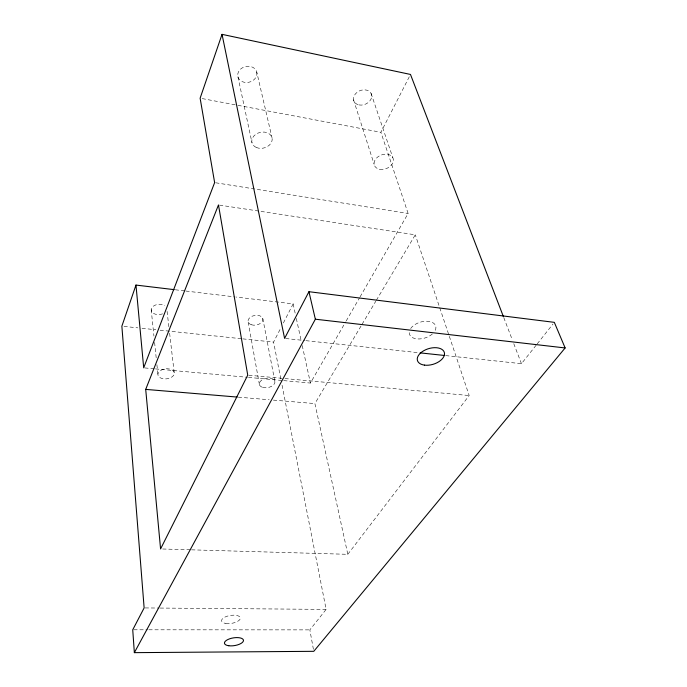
<?xml version="1.0" encoding="UTF-8"?>
<svg xmlns="http://www.w3.org/2000/svg" width="687" height="687" viewBox="0 0 687 687"><rect width="100%" height="100%" fill="white"/><g stroke="black" fill="none" stroke-linecap="round" stroke-linejoin="round"><path stroke-width="0.52" stroke-dasharray="3.44 2.58" d="M280.828 378.932L273.589 342.1L280.923 327.768M283.362 322.993L293.134 303.886L235.796 297.016M360.074 296.878L408.121 213.468L380.899 132.282L409.512 76.343M283.705 380.615L310.421 383.063L345.655 321.894M346.196 320.966L359.541 297.797M191.604 549.832L347.811 554.315L314.904 403.587L361.525 325.2M362.075 324.273L375.789 301.224M376.339 300.296L415.283 234.817L259.738 211.218M347.811 554.315L469.178 395.54L415.283 234.817M313.409 649.275L309.846 629.876L326.127 609.395L281.859 384.196M445.708 355.6L521.459 363.689L536.573 344.668M537.234 343.844L553.009 323.998M133.81 629.79L147.765 629.799M148.839 629.799L309.846 629.876M145.206 607.935L159.118 608.047M160.191 608.055L326.127 609.395M162.716 548.999L190.531 549.798M238.286 397.155L269.149 399.748M273.4 400.109L314.904 403.587M248.797 375.239L283.937 378.477M284.993 378.58L469.178 395.54M144.759 367.931L154.377 368.807M155.451 368.902L247.363 377.3M248.436 377.395L282.632 380.521M123.986 326.402L137.778 327.845M142.029 328.292L155.82 329.743M160.062 330.189L241.755 338.76M242.82 338.871L273.589 342.1M285.663 338.511L304.865 340.563M305.938 340.675L419.027 352.749M175.271 289.777L184.82 290.919M185.885 291.048L234.731 296.896M219.531 205.112L258.681 211.055M215.692 182.776L408.121 213.468M202.227 98.593L236.912 105.137M237.96 105.334L380.899 132.282M503.794 317.652L512.244 339.67M513.773 343.672L521.459 363.689M371.083 93.432L392.827 157.692M353.53 99.795L374.123 164.262M256.749 72.058A9.704 8.029 -13.9 0 1 244.28 82.294A9.704 8.029 -13.9 0 1 240.957 68.786A9.704 8.029 -13.9 0 1 256.749 72.058L272.018 137.752M293.134 303.886L295.41 314.303M296.32 318.467L301.327 341.387M302.237 345.552L310.421 383.063M237.942 76.815L251.974 142.759M262.803 318.51L274.8 381.139M248.17 322.031L259.437 384.789M167.078 311.374L168.916 327.192M169.62 333.247L174.309 373.582A8.253 5.032 -6.4 0 1 161.565 378.382A8.253 5.032 -6.4 0 1 162.424 369.58A8.253 5.032 -6.4 0 1 174.309 373.582M151.2 309.631L153.94 336.089M154.601 342.435L156.241 358.305M156.902 364.66L157.89 374.175M162.587 313.839A7.849 5.17 -5.7 0 1 152.385 312.542A7.849 5.17 -5.7 0 1 154.317 305.543A7.849 5.17 -5.7 0 1 164.846 305.638M410.646 328.549A13.749 8.261 -17.2 0 1 428.705 321.37A13.749 8.261 -17.2 0 1 434.373 331.812M432.363 333.994A13.749 8.261 -17.2 0 1 416.966 338.889A13.749 8.261 -17.2 0 1 409.297 331.641M358.94 104.913A9.412 7.291 -22.6 0 0 371.658 95.253A9.412 7.291 -22.6 0 0 357.154 92.247A9.412 7.291 -22.6 0 0 358.94 104.913M251.33 324.762A7.54 4.861 -10.5 0 0 262.923 319.773A7.54 4.861 -10.5 0 0 252.172 316.2A7.54 4.861 -10.5 0 0 251.33 324.762M225.886 623.47A9.489 4.01 -9.1 0 0 240.347 618.369A9.489 4.01 -9.1 0 0 226.667 616.359A9.489 4.01 -9.1 0 0 225.886 623.47M379.739 169.294A9.987 7.248 -20.8 0 0 393.402 159.496A9.987 7.248 -20.8 0 0 378.125 156.679A9.987 7.248 -20.8 0 0 379.739 169.294M256.242 147.43A10.331 8.029 -13.4 0 0 272.172 139.856A10.331 8.029 -13.4 0 0 257.522 133.304A10.331 8.029 -13.4 0 0 256.242 147.43M262.709 387.399A7.918 4.715 -10.6 0 0 274.92 382.367A7.918 4.715 -10.6 0 0 263.714 379.044A7.918 4.715 -10.6 0 0 262.709 387.399"/><path stroke-width="1.03" d="M174.206 289.648L135.974 285.071L121.865 326.179L144.133 607.926L132.737 629.79L134.351 652.65L313.779 651.319L565.135 347.948L554.323 322.349L308.935 291.7L284.598 338.399L222.038 34.35L410.483 74.445L503.408 316.647M222.038 34.35L200.123 98.198L214.636 182.605L143.695 367.828L135.974 285.071M145.704 389.392L218.475 204.949L247.732 375.145L160.578 548.939L145.704 389.392L237.221 397.069M134.351 652.65L315.359 319.206L308.935 291.7M420.101 352.869L444.635 355.488M315.359 319.206L565.135 347.948M424.42 365.115A14.032 8.141 -16.9 0 0 444.515 353.547A14.032 8.141 -16.9 0 0 423.733 350.731A14.032 8.141 -16.9 0 0 424.42 365.115M228.797 645.746A9.627 3.899 -9.2 0 0 243.481 640.662A9.627 3.899 -9.2 0 0 229.621 638.816A9.627 3.899 -9.2 0 0 228.797 645.746"/></g></svg>
